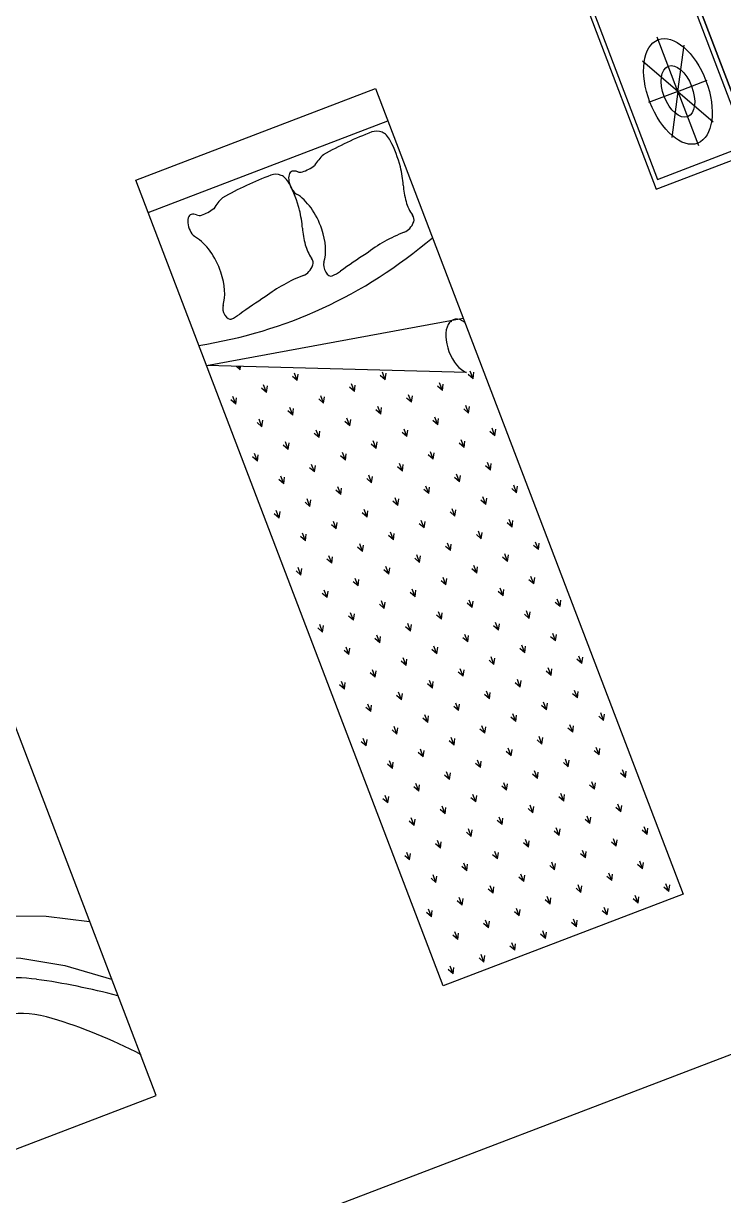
# Model space of a CAD drawing. Header units: inches. Extents: x -5597760 to 21122418, y -37133 to 23298423.
# Drawn here: x 5981591 to 6882702, y 5620837 to 7128926 of the extents above; entities that cross this region are included whole.
import ezdxf

# ---------------------------------------------------------------- set-up
doc = ezdxf.new("R2010")
doc.units = ezdxf.units.IN
doc.header["$MEASUREMENT"] = 0
doc.layers.add('www.cad-blocks.net', color=7, linetype='Continuous')

# ---------------------------------------------------------------- blocks, each defined once
blk = doc.blocks.new('A$C79696305')
at = {"linetype": 'ByBlock'}
for p, q in [((0.45, 2), (0, 2)), ((0, 2), (0, 1.55)), ((0.45, 1.55), (0.45, 2)), ((1.45, 2), (0.45, 2)), ((0.45, 2), (0.45, 0)), ((1.45, 0), (1.45, 2)), ((0.43, 1.98), (0.02, 1.98)), ((0.02, 1.98), (0.02, 1.57)), ((0.43, 1.57), (0.43, 1.98)), ((1.45, 1.94), (0.45, 1.94)), ((0.2364, 1.7437), (0.2364, 1.8781)), ((0.9717, 1.8843), (1.0106, 1.8199)), ((0.5396, 1.3656), (0.8339, 1.8601)), ((1.1987, 1.8598), (1.1845, 1.8016)), ((0.2364, 1.7437), (0.1414, 1.8387)), ((0.2364, 1.7437), (0.3314, 1.8387)), ((1.0106, 1.8199), (1.0455, 1.7406)), ((1.1025, 1.7596), (1.1193, 1.8093)), ((1.1845, 1.8016), (1.1917, 1.7301)), ((0.2364, 1.7437), (0.102, 1.7437)), ((0.2364, 1.7437), (0.1414, 1.6486)), ((0.2364, 1.7437), (0.3708, 1.7437)), ((0.2364, 1.7437), (0.3314, 1.6486)), ((0.2364, 1.7437), (0.2364, 1.6093)), ((1.0455, 1.7406), (1.0523, 1.7078)), ((1.0877, 1.728), (1.1025, 1.7596)), ((1.2141, 1.6978), (1.2593, 1.7467)), ((1.2593, 1.7467), (1.3158, 1.7625)), ((1.3158, 1.7625), (1.3294, 1.7591)), ((0.9806, 1.7338), (0.9209, 1.7323)), ((1.0523, 1.7078), (0.9806, 1.7338)), ((1.0523, 1.7078), (1.0877, 1.728)), ((1.1917, 1.7301), (1.2141, 1.6978)), ((0.45, 0.796), (1.3827, 1.6956)), ((1.0523, 1.7078), (1.0201, 1.6746)), ((1.0523, 1.7078), (1.0532, 1.6532)), ((1.0865, 1.7121), (1.0698, 1.6813)), ((1.1066, 1.6985), (1.0758, 1.6809)), ((1.2141, 1.6978), (1.1066, 1.6985)), ((1.2141, 1.6978), (1.1913, 1.6525)), ((1.2141, 1.6978), (1.2542, 1.7094)), ((1.2542, 1.7094), (1.2934, 1.7032)), ((1.2934, 1.7032), (1.3485, 1.6873)), ((1.0201, 1.6746), (0.9798, 1.6515)), ((1.0698, 1.6813), (1.0569, 1.6575)), ((1.0758, 1.6809), (1.0683, 1.6767)), ((0.9798, 1.6515), (0.9266, 1.6573)), ((1.0533, 1.6446), (1.0542, 1.5897)), ((1.1913, 1.6525), (1.198, 1.604)), ((0, 1.55), (0.45, 1.55)), ((0.02, 1.57), (0.43, 1.57)), ((0.9131, 1.4923), (1.45, 1.4706)), ((0.45, 0.3668), (1.45, 1.3684)), ((0.45, 0.3312), (1.45, 1.2827)), ((0.45, 0.1192), (1.45, 0.5751)), ((0.45, 0), (1.45, 0))]:
    blk.add_line(p, q, dxfattribs=at)
blk.add_circle((0.2364, 1.7437), 0.1285)
for centre, radius in [((0.2364, 1.7437), 0.0628), ((0.5959, 1.584), 0.0421), ((1.0308, 1.1485), 0.0566), ((1.1568, 1.1905), 0.0158), ((0.8574, 1.0274), 0.0235), ((1.3407, 0.838), 0.0223), ((0.8734, 0.7118), 0.0581), ((0.8314, 0.6434), 0.0536), ((1.2724, 0.5539), 0.032), ((1.0045, 0.3382), 0.0268), ((0.7946, 0.1331), 0.0189)]:
    blk.add_circle(centre, radius, dxfattribs=at)
for centre, radius, start, end in [((0.95, 3.7832), 1.9098, 254.8224, 285.1776), ((0.8726, 1.916), 0.1117, 314.1305, 322.9253), ((0.7999, 1.9709), 0.2027, 322.9253, 327.013), ((2.3182, 4.4888), 2.9343, 243.7023, 244.7473), ((1.2411, 1.7438), 0.1253, 121.046, 127.3534), ((1.3727, 1.5253), 0.3804, 120.0472, 121.046), ((1.0719, 2.0453), 0.2203, 300.0472, 301.3597), ((1.196, 1.8548), 0.00733, 350.5854, 122.6445), ((1.2236, 1.8503), 0.0207, 170.5854, 236.5407), ((1.0391, 1.7668), 0.1132, 147.7574, 155.9913), ((0.9828, 1.8023), 0.0467, 134.1305, 147.7574), ((1.8392, 3.4733), 1.8115, 244.7473, 247.2225), ((1.1293, 1.8279), 0.0264, 331.4147, 1.8801), ((1.1687, 1.8292), 0.013, 137.9374, 181.8801), ((1.1922, 1.808), 0.0446, 127.3534, 137.9374), ((2.1958, 3.3214), 1.784, 236.5407, 237.4163), ((1.9896, 1.3435), 1.1537, 155.9913, 158.5684), ((1.1638, 1.865), 0.0671, 247.2225, 253.0943), ((0.644, 2.0923), 0.5791, 328.7781, 331.4147), ((0.6097, 0.8396), 1.1614, 56.3311, 57.4163), ((-0.695, -1.1189), 3.5147, 55.9827, 56.3311), ((3.1526, 4.5816), 3.3629, 235.9827, 236.3388), ((0.3083, 2.2958), 0.9716, 326.7426, 328.7781), ((1.4877, 2.0816), 0.3592, 236.3388, 243.0823), ((0.6121, 1.8505), 0.3142, 337.5187, 339.9899), ((1.7994, 1.4181), 0.9493, 158.5684, 159.9899), ((0.3669, 2.2574), 0.9016, 323.895, 326.7426), ((1.4372, 1.9821), 0.2477, 243.0823, 251.2057), ((1.3691, 1.782), 0.0363, 251.2057, 267.219), ((-0.4677, 2.4178), 1.5332, 331.8936, 333.0537), ((0.8068, 1.77), 0.1035, 333.0537, 337.5187), ((1.195, 1.6534), 0.1235, 143.895, 151.5954), ((2.6634, 0.8929), 1.5332, 147.4977, 148.6578), ((0.8463, 1.716), 0.0435, 308.7355, 331.8936), ((1.4424, 1.6366), 0.1035, 148.6578, 153.1228), ((0.8796, 1.6745), 0.00965, 128.7355, 179.1882), ((0.8733, 1.6746), 0.00334, 179.1882, 236.5351), ((0.8876, 1.6963), 0.0293, 236.5351, 255.1866), ((0.8889, 1.7013), 0.0345, 255.1866, 271.6149), ((0.8909, 1.6306), 0.0363, 75.6016, 91.6149), ((0.8384, 1.4258), 0.2477, 67.4782, 75.6016), ((0.4797, 2.0634), 0.9493, 334.1725, 335.594), ((1.6302, 1.5414), 0.3142, 153.1228, 155.594), ((0.7956, 1.3228), 0.3592, 60.7347, 67.4782), ((-0.6727, -1.2975), 3.3629, 60.3786, 60.7347), ((1.0483, 1.6481), 0.00269, 101.0177, 244.451), ((1.0494, 1.6505), 0.0053, 244.451, 268.0902), ((1.0452, 1.6638), 0.0133, 281.0177, 331.5954), ((1.0486, 1.6256), 0.0196, 75.8487, 88.0902), ((1.0258, 1.5354), 0.1126, 68.9502, 75.8487), ((1.1034, 1.7369), 0.1033, 248.9502, 256.1526), ((1.0885, 1.6765), 0.041, 256.1526, 268.3428), ((1.0862, 1.5973), 0.0382, 75.7094, 88.3428), ((1.0791, 1.5692), 0.0671, 62.8266, 75.7094), ((0.2957, 2.1525), 1.1537, 331.5954, 334.1725), ((2.7266, 4.6812), 3.5147, 240.3786, 240.727), ((1.5759, 2.6284), 1.1614, 240.727, 241.8122), ((0.1847, 0.0324), 1.784, 60.9366, 61.8122), ((1.1335, 1.6032), 0.0264, 155.8106, 186.276), ((1.6377, 1.3767), 0.5791, 154.4861, 155.8106), ((0.2824, 0.0174), 1.8115, 60.3514, 62.8266), ((1.0412, 1.5737), 0.0207, 354.9813, 60.9366), ((1.0156, 1.6784), 0.1253, 305.4419, 311.7493), ((1.0694, 1.6182), 0.0446, 311.7493, 322.3332), ((1.0944, 1.5989), 0.013, 322.3332, 6.276), ((-0.273, -0.9584), 2.9343, 59.3064, 60.3514), ((1.3656, 1.496), 0.1117, 129.7346, 138.5294), ((1.2643, 1.6178), 0.0467, 309.7346, 323.3616), ((1.2109, 1.6575), 0.1132, 323.3616, 331.5954), ((1.0691, 1.5712), 0.00733, 174.9813, 307.0404), ((1.0494, 1.5974), 0.0401, 307.0404, 312.3542), ((1.0939, 1.5485), 0.026, 125.7555, 132.3542), ((1.2075, 1.3908), 0.2203, 124.4431, 125.7555), ((0.8677, 1.8863), 0.3804, 304.4431, 305.4419), ((0.9787, 1.1502), 0.4822, 56.7281, 59.3064), ((1.2182, 1.5152), 0.0456, 40.8497, 56.7281), ((1.3134, 1.5461), 0.0444, 172.1637, 179.8424), ((1.2781, 1.551), 0.00881, 154.8641, 172.1637), ((1.2907, 1.5451), 0.0227, 142.6171, 154.8641), ((1.4338, 1.4357), 0.2027, 138.5294, 142.6171), ((1.2789, 1.5677), 0.0346, 220.8497, 239.0898), ((1.2715, 1.5554), 0.0203, 239.0898, 263.3834), ((1.2771, 1.5462), 0.00815, 179.8424, 222.8559), ((1.2695, 1.5377), 0.00255, 263.3834, 336.1542), ((1.2685, 1.5382), 0.00363, 336.1542, 42.8559), ((0.8656, 1.0899), 0.4052, 83.2772, 166.7585), ((0.9473, 1.3421), 0.1541, 102.8388, 210.5297), ((0.678, 1.0824), 0.23, 54.3411, 156.2738), ((0.7863, 1.2544), 0.0298, 6.607, 30.2065)]:
    blk.add_arc(centre, radius, start, end, dxfattribs=at)
for centre, radius, start, end in [((0.9726, 1.8814), 0.00363, 160.5501, 227.2517), ((0.9716, 1.8817), 0.00255, 87.7793, 160.5501), ((0.9646, 1.8727), 0.00815, 4.2383, 47.2517), ((0.9709, 1.864), 0.0203, 63.4857, 87.7793), ((0.9645, 1.8512), 0.0346, 45.2455, 63.4857), ((1.021, 1.9082), 0.0456, 225.2455, 241.124), ((0.951, 1.8728), 0.0227, 327.013, 339.26), ((0.9639, 1.8679), 0.00881, 339.26, 356.5595), ((0.9284, 1.8701), 0.0444, 356.5595, 4.2383), ((1.2318, 2.2904), 0.4822, 241.124, 243.7023), ((1.173, 1.8794), 0.026, 301.3597, 307.9583), ((1.2137, 1.8272), 0.0401, 122.6445, 127.9583), ((1.3657, 1.7113), 0.0345, 70.7907, 87.219), ((1.3674, 1.7162), 0.0293, 52.1392, 70.7907), ((1.407, 1.6934), 0.0435, 124.3396, 147.4977), ((1.3771, 1.7373), 0.00965, 304.3396, 354.7923), ((1.3833, 1.7367), 0.00334, 354.7923, 52.1392)]:
    blk.add_arc(centre, radius, start, end)
blk = doc.blocks.new('A$C1BD73DC3')
for p, q in [((0.0036, 2.05), (0.0036, 0)), ((1.1036, 2.05), (0.0036, 2.05)), ((1.1036, 0), (1.1036, 2.05)), ((1.1036, 2), (0.0036, 2)), ((1.0036, 1.9), (0.1036, 1.9)), ((0.1036, 1.9), (0.1036, 1.5848)), ((1.0036, 1.5848), (1.0036, 1.9)), ((1.1032, 1.5848), (0.0034, 1.5848)), ((0.0034, 0.6375), (0.0982, 0.612)), ((0.0982, 0.612), (0.2094, 0.5924)), ((0.2094, 0.5924), (0.3349, 0.5759)), ((0.3349, 0.5759), (0.4726, 0.5593)), ((0.4726, 0.5593), (0.6203, 0.5396)), ((0, 0.5383), (0.0909, 0.5234)), ((0.0909, 0.5234), (0.2003, 0.5099)), ((0.6203, 0.5396), (0.7761, 0.5139)), ((0.2003, 0.5099), (0.3256, 0.4948)), ((0.3256, 0.4948), (0.4644, 0.475)), ((0.7761, 0.5139), (0.9378, 0.4791)), ((0.4644, 0.475), (0.6142, 0.4476)), ((0.9378, 0.4791), (1.1032, 0.4323)), ((0.6142, 0.4476), (0.7722, 0.4094)), ((0.7722, 0.4094), (0.9361, 0.3574)), ((0.9361, 0.3574), (1.1032, 0.2886)), ((0.0036, 0), (1.1036, 0))]:
    blk.add_line(p, q)
for centre, radius, start, end in [((0.6123, 0.8896), 0.7058, 45.932, 80.0688), ((-0.0142, 1.1518), 0.8645, 5.1338, 30.0588), ((1.1604, 1.0294), 0.3718, 98.8462, 147.4962), ((-0.2369, -7.181), 7.6445, 87.08769, 88.17293), ((0.091, -0.7365), 1.1917, 84.3388, 87.0877), ((-0.2347, -1.7308), 2.2248, 76.0043, 78.5091), ((-3.0535, -27.296), 27.9264, 82.38927, 83.09622), ((1.207, 6.3563), 6.0913, 258.63651, 259.87031), ((0.5096, -0.6302), 1.0237, 73.3713, 82.3893), ((0.3853, 1.7569), 1.419, 259.8703, 262.4267), ((0.4772, 1.5551), 1.2368, 256.9635, 263.3706), ((-0.0513, -5.4181), 5.7577, 83.18933, 86.15842), ((-0.3398, -3.4743), 3.9918, 68.8081, 73.3713), ((0.5542, -0.3482), 0.6517, 67.3406, 83.1893), ((-0.0821, -1.8724), 2.3034, 58.9298, 67.3406)]:
    blk.add_arc(centre, radius, start, end)
blk = doc.blocks.new('A$C27B45443')
for p, q in [((0, 2), (1.1, 2)), ((0, 0), (0, 2)), ((1.1, 2), (1.1, 0)), ((0, 1.92), (1.1, 1.92)), ((0, 1.54), (1.1, 1.43)), ((1.03, 1.31), (0, 1.54)), ((0, 1.5158), (0.0002, 1.516)), ((0.1283, 1.5028), (0.1173, 1.5138)), ((0.1283, 1.5028), (0.1283, 1.5113)), ((0.1283, 1.5028), (0.1353, 1.5098)), ((0.0576, 1.4321), (0.0444, 1.4453)), ((0.0576, 1.4321), (0.0576, 1.4508)), ((0.0576, 1.4321), (0.0709, 1.4453)), ((0.199, 1.4321), (0.1858, 1.4453)), ((0.199, 1.4321), (0.199, 1.4508)), ((0.199, 1.4321), (0.2123, 1.4453)), ((0.3405, 1.4321), (0.3272, 1.4453)), ((0.3405, 1.4321), (0.3405, 1.4508)), ((0.3405, 1.4321), (0.3537, 1.4453)), ((1.0476, 1.4321), (1.0457, 1.4339)), ((1.0476, 1.4321), (1.0501, 1.4346)), ((1.0476, 1.4321), (1.0476, 1.4342)), ((0, 1.3744), (0.0002, 1.3746)), ((0.1283, 1.3613), (0.1151, 1.3746)), ((0.1283, 1.3613), (0.1283, 1.3801)), ((0.1283, 1.3613), (0.1416, 1.3746)), ((0.2698, 1.3613), (0.2565, 1.3746)), ((0.2698, 1.3613), (0.2698, 1.3801)), ((0.2698, 1.3613), (0.283, 1.3746)), ((0.4112, 1.3613), (0.3979, 1.3746)), ((0.4112, 1.3613), (0.4112, 1.3801)), ((0.4112, 1.3613), (0.4244, 1.3746)), ((0.5526, 1.3613), (0.5393, 1.3746)), ((0.5526, 1.3613), (0.5526, 1.3801)), ((0.5526, 1.3613), (0.5659, 1.3746)), ((0.694, 1.3613), (0.6808, 1.3746)), ((0.694, 1.3613), (0.694, 1.3801)), ((0.694, 1.3613), (0.7073, 1.3746)), ((0.0576, 1.2906), (0.0576, 1.3094)), ((0.199, 1.2906), (0.199, 1.3094)), ((0.3405, 1.2906), (0.3405, 1.3094)), ((0.4819, 1.2906), (0.4819, 1.3094)), ((0.6233, 1.2906), (0.6233, 1.3094)), ((0.7647, 1.2906), (0.7647, 1.3094)), ((0.9062, 1.2906), (0.9062, 1.3094)), ((1.0476, 1.2906), (1.0476, 1.3094)), ((0.0576, 1.2906), (0.0444, 1.3039)), ((0.0576, 1.2906), (0.0709, 1.3039)), ((0.199, 1.2906), (0.1858, 1.3039)), ((0.199, 1.2906), (0.2123, 1.3039)), ((0.3405, 1.2906), (0.3272, 1.3039)), ((0.3405, 1.2906), (0.3537, 1.3039)), ((0.4819, 1.2906), (0.4686, 1.3039)), ((0.4819, 1.2906), (0.4951, 1.3039)), ((0.6233, 1.2906), (0.6101, 1.3039)), ((0.6233, 1.2906), (0.6366, 1.3039)), ((0.7647, 1.2906), (0.7515, 1.3039)), ((0.7647, 1.2906), (0.778, 1.3039)), ((0.9062, 1.2906), (0.8929, 1.3039)), ((0.9062, 1.2906), (0.9194, 1.3039)), ((1.0476, 1.2906), (1.0343, 1.3039)), ((1.0476, 1.2906), (1.0608, 1.3039)), ((0, 1.233), (0.0002, 1.2332)), ((0.1283, 1.2199), (0.1151, 1.2332)), ((0.1283, 1.2199), (0.1283, 1.2387)), ((0.1283, 1.2199), (0.1416, 1.2332)), ((0.2698, 1.2199), (0.2565, 1.2332)), ((0.2698, 1.2199), (0.2698, 1.2387)), ((0.2698, 1.2199), (0.283, 1.2332)), ((0.4112, 1.2199), (0.3979, 1.2332)), ((0.4112, 1.2199), (0.4112, 1.2387)), ((0.4112, 1.2199), (0.4244, 1.2332)), ((0.5526, 1.2199), (0.5393, 1.2332)), ((0.5526, 1.2199), (0.5526, 1.2387)), ((0.5526, 1.2199), (0.5659, 1.2332)), ((0.694, 1.2199), (0.6808, 1.2332)), ((0.694, 1.2199), (0.694, 1.2387)), ((0.694, 1.2199), (0.7073, 1.2332)), ((0.8354, 1.2199), (0.8222, 1.2332)), ((0.8354, 1.2199), (0.8354, 1.2387)), ((0.8354, 1.2199), (0.8487, 1.2332)), ((0.9769, 1.2199), (0.9636, 1.2332)), ((0.9769, 1.2199), (0.9769, 1.2387)), ((0.9769, 1.2199), (0.9901, 1.2332)), ((0.0576, 1.1492), (0.0444, 1.1625)), ((0.0576, 1.1492), (0.0576, 1.168)), ((0.0576, 1.1492), (0.0709, 1.1625)), ((0.199, 1.1492), (0.1858, 1.1625)), ((0.199, 1.1492), (0.199, 1.168)), ((0.199, 1.1492), (0.2123, 1.1625)), ((0.3405, 1.1492), (0.3272, 1.1625)), ((0.3405, 1.1492), (0.3405, 1.168)), ((0.3405, 1.1492), (0.3537, 1.1625)), ((0.4819, 1.1492), (0.4686, 1.1625)), ((0.4819, 1.1492), (0.4819, 1.168)), ((0.4819, 1.1492), (0.4951, 1.1625)), ((0.6233, 1.1492), (0.6101, 1.1625)), ((0.6233, 1.1492), (0.6233, 1.168)), ((0.6233, 1.1492), (0.6366, 1.1625)), ((0.7647, 1.1492), (0.7515, 1.1625)), ((0.7647, 1.1492), (0.7647, 1.168)), ((0.7647, 1.1492), (0.778, 1.1625)), ((0.9062, 1.1492), (0.8929, 1.1625)), ((0.9062, 1.1492), (0.9062, 1.168)), ((0.9062, 1.1492), (0.9194, 1.1625)), ((1.0476, 1.1492), (1.0343, 1.1625)), ((1.0476, 1.1492), (1.0476, 1.168)), ((1.0476, 1.1492), (1.0608, 1.1625)), ((0, 1.0916), (0.0002, 1.0918)), ((0.1283, 1.0785), (0.1151, 1.0918)), ((0.1283, 1.0785), (0.1283, 1.0972)), ((0.1283, 1.0785), (0.1416, 1.0918)), ((0.2698, 1.0785), (0.2565, 1.0918)), ((0.2698, 1.0785), (0.2698, 1.0972)), ((0.2698, 1.0785), (0.283, 1.0918)), ((0.4112, 1.0785), (0.3979, 1.0918)), ((0.4112, 1.0785), (0.4112, 1.0972)), ((0.4112, 1.0785), (0.4244, 1.0918)), ((0.5526, 1.0785), (0.5393, 1.0918)), ((0.5526, 1.0785), (0.5526, 1.0972)), ((0.5526, 1.0785), (0.5659, 1.0918)), ((0.694, 1.0785), (0.6808, 1.0918)), ((0.694, 1.0785), (0.694, 1.0972)), ((0.694, 1.0785), (0.7073, 1.0918)), ((0.8354, 1.0785), (0.8222, 1.0918)), ((0.8354, 1.0785), (0.8354, 1.0972)), ((0.8354, 1.0785), (0.8487, 1.0918)), ((0.9769, 1.0785), (0.9636, 1.0918)), ((0.9769, 1.0785), (0.9769, 1.0972)), ((0.9769, 1.0785), (0.9901, 1.0918)), ((0.0576, 1.0078), (0.0444, 1.021)), ((0.0576, 1.0078), (0.0576, 1.0265)), ((0.0576, 1.0078), (0.0709, 1.021)), ((0.199, 1.0078), (0.1858, 1.021)), ((0.199, 1.0078), (0.199, 1.0265)), ((0.199, 1.0078), (0.2123, 1.021)), ((0.3405, 1.0078), (0.3272, 1.021)), ((0.3405, 1.0078), (0.3405, 1.0265)), ((0.3405, 1.0078), (0.3537, 1.021)), ((0.4819, 1.0078), (0.4686, 1.021)), ((0.4819, 1.0078), (0.4819, 1.0265)), ((0.4819, 1.0078), (0.4951, 1.021)), ((0.6233, 1.0078), (0.6101, 1.021)), ((0.6233, 1.0078), (0.6233, 1.0265)), ((0.6233, 1.0078), (0.6366, 1.021)), ((0.7647, 1.0078), (0.7515, 1.021)), ((0.7647, 1.0078), (0.7647, 1.0265)), ((0.7647, 1.0078), (0.778, 1.021)), ((0.9062, 1.0078), (0.8929, 1.021)), ((0.9062, 1.0078), (0.9062, 1.0265)), ((0.9062, 1.0078), (0.9194, 1.021)), ((1.0476, 1.0078), (1.0343, 1.021)), ((1.0476, 1.0078), (1.0476, 1.0265)), ((1.0476, 1.0078), (1.0608, 1.021)), ((0.1283, 0.9371), (0.1283, 0.9558)), ((0.2698, 0.9371), (0.2698, 0.9558)), ((0.4112, 0.9371), (0.4112, 0.9558)), ((0.5526, 0.9371), (0.5526, 0.9558)), ((0.694, 0.9371), (0.694, 0.9558)), ((0.8354, 0.9371), (0.8354, 0.9558)), ((0.9769, 0.9371), (0.9769, 0.9558)), ((0, 0.9502), (0.0002, 0.9503)), ((0.1283, 0.9371), (0.1151, 0.9503)), ((0.1283, 0.9371), (0.1416, 0.9503)), ((0.2698, 0.9371), (0.2565, 0.9503)), ((0.2698, 0.9371), (0.283, 0.9503)), ((0.4112, 0.9371), (0.3979, 0.9503)), ((0.4112, 0.9371), (0.4244, 0.9503)), ((0.5526, 0.9371), (0.5393, 0.9503)), ((0.5526, 0.9371), (0.5659, 0.9503)), ((0.694, 0.9371), (0.6808, 0.9503)), ((0.694, 0.9371), (0.7073, 0.9503)), ((0.8354, 0.9371), (0.8222, 0.9503)), ((0.8354, 0.9371), (0.8487, 0.9503)), ((0.9769, 0.9371), (0.9636, 0.9503)), ((0.9769, 0.9371), (0.9901, 0.9503)), ((0.0576, 0.8664), (0.0444, 0.8796)), ((0.0576, 0.8664), (0.0576, 0.8851)), ((0.0576, 0.8664), (0.0709, 0.8796)), ((0.199, 0.8664), (0.1858, 0.8796)), ((0.199, 0.8664), (0.199, 0.8851)), ((0.199, 0.8664), (0.2123, 0.8796)), ((0.3405, 0.8664), (0.3272, 0.8796)), ((0.3405, 0.8664), (0.3405, 0.8851)), ((0.3405, 0.8664), (0.3537, 0.8796)), ((0.4819, 0.8664), (0.4686, 0.8796)), ((0.4819, 0.8664), (0.4819, 0.8851)), ((0.4819, 0.8664), (0.4951, 0.8796)), ((0.6233, 0.8664), (0.6101, 0.8796)), ((0.6233, 0.8664), (0.6233, 0.8851)), ((0.6233, 0.8664), (0.6366, 0.8796)), ((0.7647, 0.8664), (0.7515, 0.8796)), ((0.7647, 0.8664), (0.7647, 0.8851)), ((0.7647, 0.8664), (0.778, 0.8796)), ((0.9062, 0.8664), (0.8929, 0.8796)), ((0.9062, 0.8664), (0.9062, 0.8851)), ((0.9062, 0.8664), (0.9194, 0.8796)), ((1.0476, 0.8664), (1.0343, 0.8796)), ((1.0476, 0.8664), (1.0476, 0.8851)), ((1.0476, 0.8664), (1.0608, 0.8796)), ((0, 0.8087), (0.0002, 0.8089)), ((0.1283, 0.7957), (0.1151, 0.8089)), ((0.1283, 0.7957), (0.1283, 0.8144)), ((0.1283, 0.7957), (0.1416, 0.8089)), ((0.2698, 0.7957), (0.2565, 0.8089)), ((0.2698, 0.7957), (0.2698, 0.8144)), ((0.2698, 0.7957), (0.283, 0.8089)), ((0.4112, 0.7957), (0.3979, 0.8089)), ((0.4112, 0.7957), (0.4112, 0.8144)), ((0.4112, 0.7957), (0.4244, 0.8089)), ((0.5526, 0.7957), (0.5393, 0.8089)), ((0.5526, 0.7957), (0.5526, 0.8144)), ((0.5526, 0.7957), (0.5659, 0.8089)), ((0.694, 0.7957), (0.6808, 0.8089)), ((0.694, 0.7957), (0.694, 0.8144)), ((0.694, 0.7957), (0.7073, 0.8089)), ((0.8354, 0.7957), (0.8222, 0.8089)), ((0.8354, 0.7957), (0.8354, 0.8144)), ((0.8354, 0.7957), (0.8487, 0.8089)), ((0.9769, 0.7957), (0.9636, 0.8089)), ((0.9769, 0.7957), (0.9769, 0.8144)), ((0.9769, 0.7957), (0.9901, 0.8089)), ((0.0576, 0.7249), (0.0444, 0.7382)), ((0.0576, 0.7249), (0.0576, 0.7437)), ((0.0576, 0.7249), (0.0709, 0.7382)), ((0.199, 0.7249), (0.1858, 0.7382)), ((0.199, 0.7249), (0.199, 0.7437)), ((0.199, 0.7249), (0.2123, 0.7382)), ((0.3405, 0.7249), (0.3272, 0.7382)), ((0.3405, 0.7249), (0.3405, 0.7437)), ((0.3405, 0.7249), (0.3537, 0.7382)), ((0.4819, 0.7249), (0.4686, 0.7382)), ((0.4819, 0.7249), (0.4819, 0.7437)), ((0.4819, 0.7249), (0.4951, 0.7382)), ((0.6233, 0.7249), (0.6101, 0.7382)), ((0.6233, 0.7249), (0.6233, 0.7437)), ((0.6233, 0.7249), (0.6366, 0.7382)), ((0.7647, 0.7249), (0.7515, 0.7382)), ((0.7647, 0.7249), (0.7647, 0.7437)), ((0.7647, 0.7249), (0.778, 0.7382)), ((0.9062, 0.7249), (0.8929, 0.7382)), ((0.9062, 0.7249), (0.9062, 0.7437)), ((0.9062, 0.7249), (0.9194, 0.7382)), ((1.0476, 0.7249), (1.0343, 0.7382)), ((1.0476, 0.7249), (1.0476, 0.7437)), ((1.0476, 0.7249), (1.0608, 0.7382)), ((0, 0.6673), (0.0002, 0.6675)), ((0.1283, 0.6542), (0.1151, 0.6675)), ((0.1283, 0.6542), (0.1283, 0.673)), ((0.1283, 0.6542), (0.1416, 0.6675)), ((0.2698, 0.6542), (0.2565, 0.6675)), ((0.2698, 0.6542), (0.2698, 0.673)), ((0.2698, 0.6542), (0.283, 0.6675)), ((0.4112, 0.6542), (0.3979, 0.6675)), ((0.4112, 0.6542), (0.4112, 0.673)), ((0.4112, 0.6542), (0.4244, 0.6675)), ((0.5526, 0.6542), (0.5393, 0.6675)), ((0.5526, 0.6542), (0.5526, 0.673)), ((0.5526, 0.6542), (0.5659, 0.6675)), ((0.694, 0.6542), (0.6808, 0.6675)), ((0.694, 0.6542), (0.694, 0.673)), ((0.694, 0.6542), (0.7073, 0.6675)), ((0.8354, 0.6542), (0.8222, 0.6675)), ((0.8354, 0.6542), (0.8354, 0.673)), ((0.8354, 0.6542), (0.8487, 0.6675)), ((0.9769, 0.6542), (0.9636, 0.6675)), ((0.9769, 0.6542), (0.9769, 0.673)), ((0.9769, 0.6542), (0.9901, 0.6675)), ((0.0576, 0.5835), (0.0576, 0.6023)), ((0.199, 0.5835), (0.199, 0.6023)), ((0.3405, 0.5835), (0.3405, 0.6023)), ((0.4819, 0.5835), (0.4819, 0.6023)), ((0.6233, 0.5835), (0.6233, 0.6023)), ((0.7647, 0.5835), (0.7647, 0.6023)), ((0.9062, 0.5835), (0.9062, 0.6023)), ((1.0476, 0.5835), (1.0476, 0.6023)), ((0.0576, 0.5835), (0.0444, 0.5968)), ((0.0576, 0.5835), (0.0709, 0.5968)), ((0.199, 0.5835), (0.1858, 0.5968)), ((0.199, 0.5835), (0.2123, 0.5968)), ((0.3405, 0.5835), (0.3272, 0.5968)), ((0.3405, 0.5835), (0.3537, 0.5968)), ((0.4819, 0.5835), (0.4686, 0.5968)), ((0.4819, 0.5835), (0.4951, 0.5968)), ((0.6233, 0.5835), (0.6101, 0.5968)), ((0.6233, 0.5835), (0.6366, 0.5968)), ((0.7647, 0.5835), (0.7515, 0.5968)), ((0.7647, 0.5835), (0.778, 0.5968)), ((0.9062, 0.5835), (0.8929, 0.5968)), ((0.9062, 0.5835), (0.9194, 0.5968)), ((1.0476, 0.5835), (1.0343, 0.5968)), ((1.0476, 0.5835), (1.0608, 0.5968)), ((0, 0.5259), (0.0002, 0.5261)), ((0.1283, 0.5128), (0.1151, 0.5261)), ((0.1283, 0.5128), (0.1283, 0.5316)), ((0.1283, 0.5128), (0.1416, 0.5261)), ((0.2698, 0.5128), (0.2565, 0.5261)), ((0.2698, 0.5128), (0.2698, 0.5316)), ((0.2698, 0.5128), (0.283, 0.5261)), ((0.4112, 0.5128), (0.3979, 0.5261)), ((0.4112, 0.5128), (0.4112, 0.5316)), ((0.4112, 0.5128), (0.4244, 0.5261)), ((0.5526, 0.5128), (0.5393, 0.5261)), ((0.5526, 0.5128), (0.5526, 0.5316)), ((0.5526, 0.5128), (0.5659, 0.5261)), ((0.694, 0.5128), (0.6808, 0.5261)), ((0.694, 0.5128), (0.694, 0.5316)), ((0.694, 0.5128), (0.7073, 0.5261)), ((0.8354, 0.5128), (0.8222, 0.5261)), ((0.8354, 0.5128), (0.8354, 0.5316)), ((0.8354, 0.5128), (0.8487, 0.5261)), ((0.9769, 0.5128), (0.9636, 0.5261)), ((0.9769, 0.5128), (0.9769, 0.5316)), ((0.9769, 0.5128), (0.9901, 0.5261)), ((0.0576, 0.4421), (0.0444, 0.4554)), ((0.0576, 0.4421), (0.0576, 0.4609)), ((0.0576, 0.4421), (0.0709, 0.4554)), ((0.199, 0.4421), (0.1858, 0.4554)), ((0.199, 0.4421), (0.199, 0.4609)), ((0.199, 0.4421), (0.2123, 0.4554)), ((0.3405, 0.4421), (0.3272, 0.4554)), ((0.3405, 0.4421), (0.3405, 0.4609)), ((0.3405, 0.4421), (0.3537, 0.4554)), ((0.4819, 0.4421), (0.4686, 0.4554)), ((0.4819, 0.4421), (0.4819, 0.4609)), ((0.4819, 0.4421), (0.4951, 0.4554)), ((0.6233, 0.4421), (0.6101, 0.4554)), ((0.6233, 0.4421), (0.6233, 0.4609)), ((0.6233, 0.4421), (0.6366, 0.4554)), ((0.7647, 0.4421), (0.7515, 0.4554)), ((0.7647, 0.4421), (0.7647, 0.4609)), ((0.7647, 0.4421), (0.778, 0.4554)), ((0.9062, 0.4421), (0.8929, 0.4554)), ((0.9062, 0.4421), (0.9062, 0.4609)), ((0.9062, 0.4421), (0.9194, 0.4554)), ((1.0476, 0.4421), (1.0343, 0.4554)), ((1.0476, 0.4421), (1.0476, 0.4609)), ((1.0476, 0.4421), (1.0608, 0.4554)), ((0, 0.3845), (0.0002, 0.3846)), ((0.1283, 0.3714), (0.1151, 0.3846)), ((0.1283, 0.3714), (0.1283, 0.3901)), ((0.1283, 0.3714), (0.1416, 0.3846)), ((0.2698, 0.3714), (0.2565, 0.3846)), ((0.2698, 0.3714), (0.2698, 0.3901)), ((0.2698, 0.3714), (0.283, 0.3846)), ((0.4112, 0.3714), (0.3979, 0.3846)), ((0.4112, 0.3714), (0.4112, 0.3901)), ((0.4112, 0.3714), (0.4244, 0.3846)), ((0.5526, 0.3714), (0.5393, 0.3846)), ((0.5526, 0.3714), (0.5526, 0.3901)), ((0.5526, 0.3714), (0.5659, 0.3846)), ((0.694, 0.3714), (0.6808, 0.3846)), ((0.694, 0.3714), (0.694, 0.3901)), ((0.694, 0.3714), (0.7073, 0.3846)), ((0.8354, 0.3714), (0.8222, 0.3846)), ((0.8354, 0.3714), (0.8354, 0.3901)), ((0.8354, 0.3714), (0.8487, 0.3846)), ((0.9769, 0.3714), (0.9636, 0.3846)), ((0.9769, 0.3714), (0.9769, 0.3901)), ((0.9769, 0.3714), (0.9901, 0.3846)), ((0.0576, 0.3007), (0.0444, 0.3139)), ((0.0576, 0.3007), (0.0576, 0.3194)), ((0.0576, 0.3007), (0.0709, 0.3139)), ((0.199, 0.3007), (0.1858, 0.3139)), ((0.199, 0.3007), (0.199, 0.3194)), ((0.199, 0.3007), (0.2123, 0.3139)), ((0.3405, 0.3007), (0.3272, 0.3139)), ((0.3405, 0.3007), (0.3405, 0.3194)), ((0.3405, 0.3007), (0.3537, 0.3139)), ((0.4819, 0.3007), (0.4686, 0.3139)), ((0.4819, 0.3007), (0.4819, 0.3194)), ((0.4819, 0.3007), (0.4951, 0.3139)), ((0.6233, 0.3007), (0.6101, 0.3139)), ((0.6233, 0.3007), (0.6233, 0.3194)), ((0.6233, 0.3007), (0.6366, 0.3139)), ((0.7647, 0.3007), (0.7515, 0.3139)), ((0.7647, 0.3007), (0.7647, 0.3194)), ((0.7647, 0.3007), (0.778, 0.3139)), ((0.9062, 0.3007), (0.8929, 0.3139)), ((0.9062, 0.3007), (0.9062, 0.3194)), ((0.9062, 0.3007), (0.9194, 0.3139)), ((1.0476, 0.3007), (1.0343, 0.3139)), ((1.0476, 0.3007), (1.0476, 0.3194)), ((1.0476, 0.3007), (1.0608, 0.3139)), ((0.1283, 0.23), (0.1283, 0.2487)), ((0.2698, 0.23), (0.2698, 0.2487)), ((0.4112, 0.23), (0.4112, 0.2487)), ((0.5526, 0.23), (0.5526, 0.2487)), ((0.694, 0.23), (0.694, 0.2487)), ((0.8354, 0.23), (0.8354, 0.2487)), ((0.9769, 0.23), (0.9769, 0.2487)), ((0, 0.2431), (0.0002, 0.2432)), ((0.1283, 0.23), (0.1151, 0.2432)), ((0.1283, 0.23), (0.1416, 0.2432)), ((0.2698, 0.23), (0.2565, 0.2432)), ((0.2698, 0.23), (0.283, 0.2432)), ((0.4112, 0.23), (0.3979, 0.2432)), ((0.4112, 0.23), (0.4244, 0.2432)), ((0.5526, 0.23), (0.5393, 0.2432)), ((0.5526, 0.23), (0.5659, 0.2432)), ((0.694, 0.23), (0.6808, 0.2432)), ((0.694, 0.23), (0.7073, 0.2432)), ((0.8354, 0.23), (0.8222, 0.2432)), ((0.8354, 0.23), (0.8487, 0.2432)), ((0.9769, 0.23), (0.9636, 0.2432)), ((0.9769, 0.23), (0.9901, 0.2432)), ((0.0576, 0.1593), (0.0444, 0.1725)), ((0.0576, 0.1593), (0.0576, 0.178)), ((0.0576, 0.1593), (0.0709, 0.1725)), ((0.199, 0.1593), (0.1858, 0.1725)), ((0.199, 0.1593), (0.199, 0.178)), ((0.199, 0.1593), (0.2123, 0.1725)), ((0.3405, 0.1593), (0.3272, 0.1725)), ((0.3405, 0.1593), (0.3405, 0.178)), ((0.3405, 0.1593), (0.3537, 0.1725)), ((0.4819, 0.1593), (0.4686, 0.1725)), ((0.4819, 0.1593), (0.4819, 0.178)), ((0.4819, 0.1593), (0.4951, 0.1725)), ((0.6233, 0.1593), (0.6101, 0.1725)), ((0.6233, 0.1593), (0.6233, 0.178)), ((0.6233, 0.1593), (0.6366, 0.1725)), ((0.7647, 0.1593), (0.7515, 0.1725)), ((0.7647, 0.1593), (0.7647, 0.178)), ((0.7647, 0.1593), (0.778, 0.1725)), ((0.9062, 0.1593), (0.8929, 0.1725)), ((0.9062, 0.1593), (0.9062, 0.178)), ((0.9062, 0.1593), (0.9194, 0.1725)), ((1.0476, 0.1593), (1.0343, 0.1725)), ((1.0476, 0.1593), (1.0476, 0.178)), ((1.0476, 0.1593), (1.0608, 0.1725)), ((0, 0.1016), (0.0002, 0.1018)), ((0.1283, 0.0885), (0.1151, 0.1018)), ((0.1283, 0.0885), (0.1283, 0.1073)), ((0.1283, 0.0885), (0.1416, 0.1018)), ((0.2698, 0.0885), (0.2565, 0.1018)), ((0.2698, 0.0885), (0.2698, 0.1073)), ((0.2698, 0.0885), (0.283, 0.1018)), ((0.4112, 0.0885), (0.3979, 0.1018)), ((0.4112, 0.0885), (0.4112, 0.1073)), ((0.4112, 0.0885), (0.4244, 0.1018)), ((0.5526, 0.0885), (0.5393, 0.1018)), ((0.5526, 0.0885), (0.5526, 0.1073)), ((0.5526, 0.0885), (0.5659, 0.1018)), ((0.694, 0.0885), (0.6808, 0.1018)), ((0.694, 0.0885), (0.694, 0.1073)), ((0.694, 0.0885), (0.7073, 0.1018)), ((0.8354, 0.0885), (0.8222, 0.1018)), ((0.8354, 0.0885), (0.8354, 0.1073)), ((0.8354, 0.0885), (0.8487, 0.1018)), ((0.9769, 0.0885), (0.9636, 0.1018)), ((0.9769, 0.0885), (0.9769, 0.1073)), ((0.9769, 0.0885), (0.9901, 0.1018)), ((0.0576, 0.0178), (0.0444, 0.0311)), ((0.0576, 0.0178), (0.0576, 0.0366)), ((0.0576, 0.0178), (0.0709, 0.0311)), ((0.199, 0.0178), (0.1858, 0.0311)), ((0.199, 0.0178), (0.199, 0.0366)), ((0.199, 0.0178), (0.2123, 0.0311)), ((0.3405, 0.0178), (0.3272, 0.0311)), ((0.3405, 0.0178), (0.3405, 0.0366)), ((0.3405, 0.0178), (0.3537, 0.0311)), ((0.4819, 0.0178), (0.4686, 0.0311)), ((0.4819, 0.0178), (0.4819, 0.0366)), ((0.4819, 0.0178), (0.4951, 0.0311)), ((0.6233, 0.0178), (0.6101, 0.0311)), ((0.6233, 0.0178), (0.6233, 0.0366)), ((0.6233, 0.0178), (0.6366, 0.0311)), ((0.7647, 0.0178), (0.7515, 0.0311)), ((0.7647, 0.0178), (0.7647, 0.0366)), ((0.7647, 0.0178), (0.778, 0.0311)), ((0.9062, 0.0178), (0.8929, 0.0311)), ((0.9062, 0.0178), (0.9062, 0.0366)), ((0.9062, 0.0178), (0.9194, 0.0311)), ((1.0476, 0.0178), (1.0343, 0.0311)), ((1.0476, 0.0178), (1.0476, 0.0366)), ((1.0476, 0.0178), (1.0608, 0.0311)), ((1.1, 0), (0, 0))]:
    blk.add_line(p, q)
for centre, radius, start, end in [((1.0191, -0.984), 2.8931, 90, 94.5416), ((1.0191, 1.8124), 0.0967, 64.9662, 90), ((0.1687, 1.851), 0.029, 87.362, 236.0406), ((0.1676, 1.8279), 0.0521, 63.8484, 87.362), ((0.382, 1.6043), 0.2923, 102.2357, 112.8076), ((0.5491, -0.994), 2.8931, 90, 94.5416), ((0.5491, 1.8024), 0.0967, 64.9662, 90), ((0.5747, 1.8573), 0.0361, 12.5288, 64.9662), ((0.6387, 1.861), 0.029, 87.362, 236.0406), ((0.6376, 1.8379), 0.0521, 63.8484, 87.362), ((0.6809, 1.9262), 0.0462, 243.8484, 268.8407), ((0.687, 2.2273), 0.3473, 268.8407, 278.5457), ((0.852, 1.6143), 0.2923, 102.2357, 112.8076), ((1.0447, 1.8673), 0.0361, 12.5288, 64.9662), ((0.2109, 1.9162), 0.0462, 243.8484, 268.8407), ((0.217, 2.2173), 0.3473, 268.8407, 278.5457), ((0.463, 1.8325), 0.1505, 347.5392, 12.5288), ((0.933, 1.8425), 0.1505, 347.5392, 12.5288), ((0.092, 1.7371), 0.1083, 356.2261, 56.0406), ((0.562, 1.7471), 0.1083, 356.2261, 56.0406), ((0.4623, 1.8326), 0.1513, 330.4741, 347.5392), ((0.9323, 1.8426), 0.1513, 330.4741, 347.5392), ((1.1713, 1.7073), 0.1234, 150.4741, 169.3821), ((0.7013, 1.6973), 0.1234, 150.4741, 169.3821), ((0.5738, 1.7463), 0.0964, 304.2452, 356.2261), ((0.1038, 1.7363), 0.0964, 304.2452, 356.2261), ((0.6346, 1.7098), 0.0556, 169.3821, 205.9222), ((1.1046, 1.7198), 0.0556, 169.3821, 205.9222), ((0.5739, 1.6802), 0.0119, 300.6303, 25.9222), ((1.0439, 1.6902), 0.0119, 300.6303, 25.9222), ((0.5256, 1.7619), 0.1068, 270.0537, 300.6303), ((0.6394, 1.6501), 0.0201, 124.2452, 271.8422), ((0.9974, 0.4949), 1.1702, 90.0836, 99.2158), ((0.9956, 1.7719), 0.1068, 270.0537, 300.6303), ((0.1694, 1.6401), 0.0201, 124.2452, 271.8422), ((0.735, -1.9856), 3.6471, 96.2176, 98.2581), ((0.5274, 0.4849), 1.1702, 90.0836, 99.2158), ((0.6281, 1.999), 0.3692, 271.8422, 278.2581), ((1.205, -1.9756), 3.6471, 96.2176, 98.2581), ((0.4195, 5.1997), 3.634, 263.3717, 280.7934), ((0.1581, 1.989), 0.3692, 271.8422, 278.2581), ((1.0581, 1.3694), 0.0657, 50.4038, 244.6538)]:
    blk.add_arc(centre, radius, start, end)
blk = doc.blocks.new('format')
at = {"color": 155, "true_color": 0x546d8e}
blk.add_line((47364.4, 14823.4), (110172.9, 14823.4), dxfattribs=at)
blk = doc.blocks.new('01-01-cad-blocks-net-beds')
at = {"xscale": 1000, "yscale": 1000, "zscale": 1000}
for name, p in [('A$C1BD73DC3', (24863.4, 5727)), ('A$C27B45443', (27285.1, 5727)), ('A$C79696305', (29355.8, 5727))]:
    blk.add_blockref(name, p, dxfattribs=at)
at = {"layer": 'www.cad-blocks.net'}
blk.add_blockref('format', (-41848.5, -9482.9), dxfattribs=at)

msp = doc.modelspace()

# ---------------------------------------------------------------- block references
at = {"xscale": 300.1938731896516, "yscale": 554.7683964805537, "zscale": 300.1938731896516, "rotation": 20.89932353322971}
msp.add_blockref('01-01-cad-blocks-net-beds', (3466.3, 689.2), dxfattribs=at)

doc.saveas('drawing.dxf')
